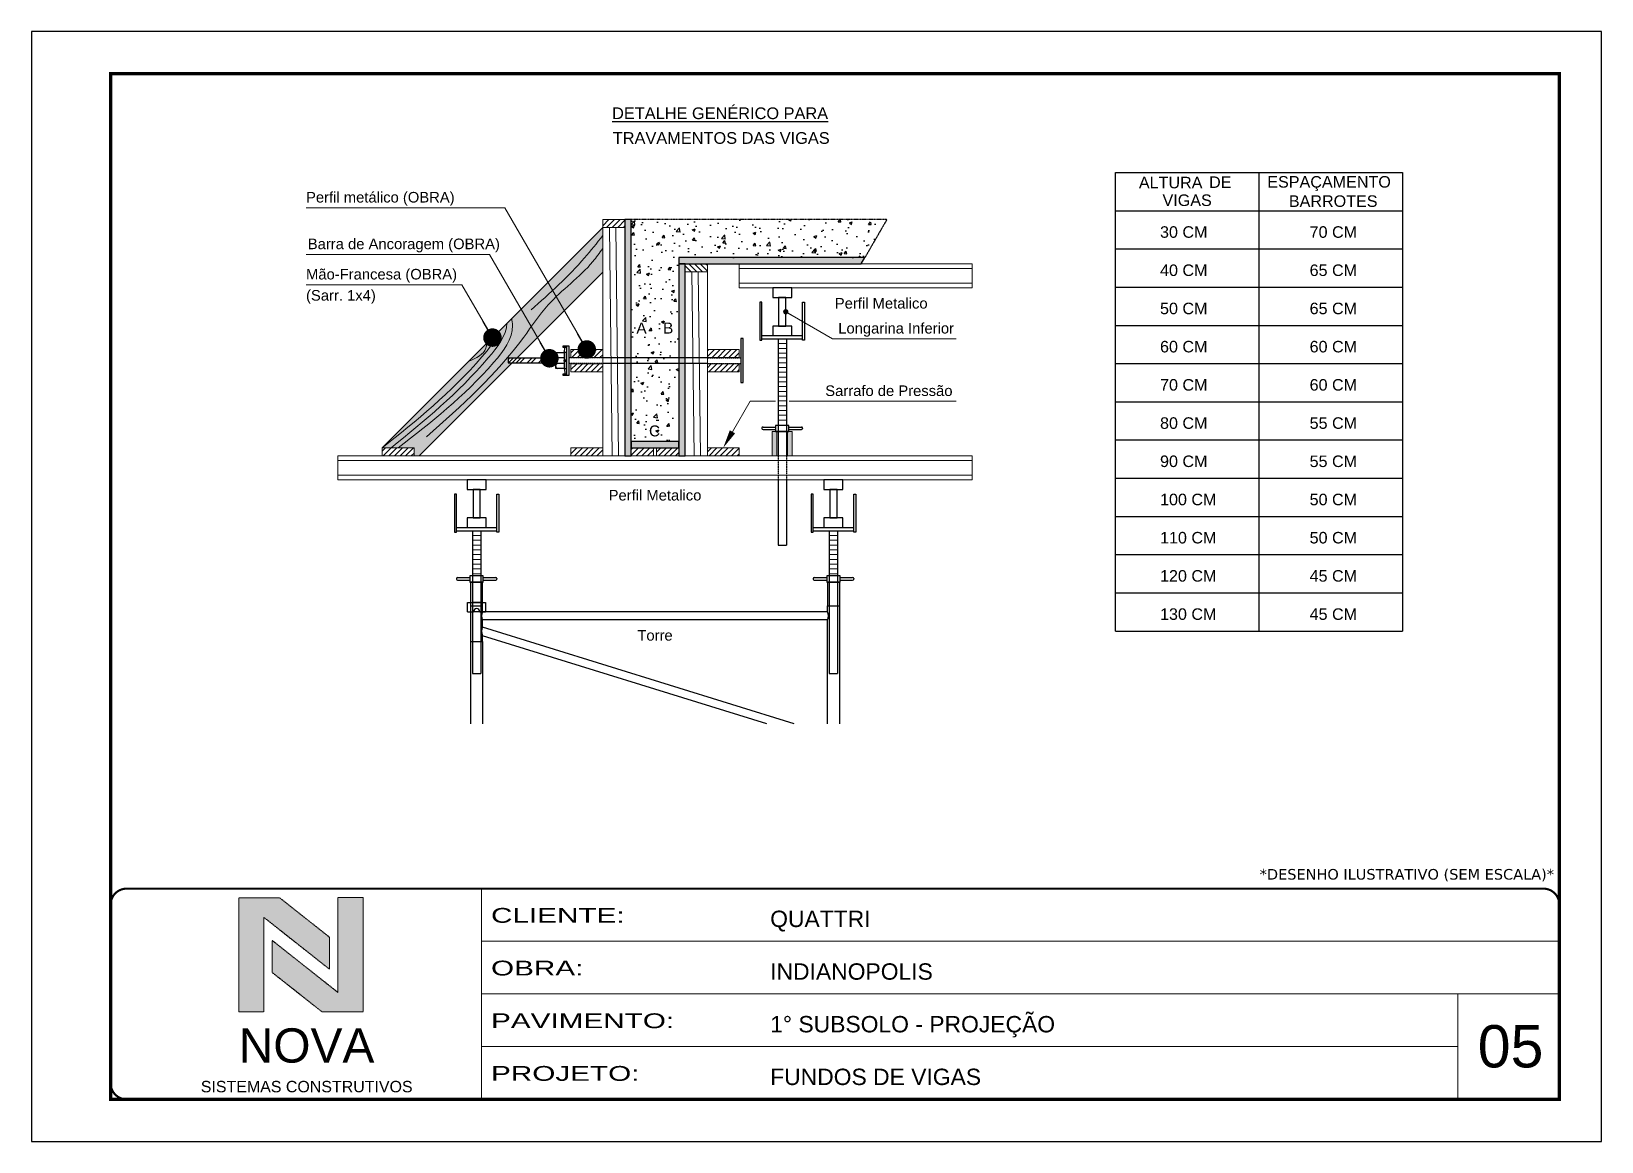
# Model space of a CAD drawing. Header units: millimetres. Extents: x 2012 to 8337, y 304 to 4842.
# Drawn here: x 2012 to 3497, y 1453 to 2503 of the extents above; entities that cross this region are included whole.
import ezdxf
from ezdxf.enums import TextEntityAlignment as Align

# ---------------------------------------------------------------- set-up
doc = ezdxf.new("R2010")
doc.units = ezdxf.units.MM
for name, pattern in [('CONTINUO', [0]), ('DASHED', [0.75, 0.5, -0.25]), ('HIDDEN', [0.375, 0.25, -0.125])]:
    doc.linetypes.add(name, pattern=pattern)
for name, color, linetype in [('BARRA DE ANCORAGEM', 251, 'Continuous'), ('COTA', 241, 'Continuous'), ('GARFOS', 7, 'Continuous')]:
    doc.layers.add(name, color=color, linetype=linetype)
for name, color, linetype, lineweight in [('CARIMBO', 255, 'Continuous', 9), ('CARIMBO-LEGENDA', 75, 'Continuous', 15), ('CONCRETO', 251, 'Continuous', 25), ('Demarcação 1', 251, 'Continuous', 9), ('Escoras', 2, 'Continuous', 25), ('Folhas', 255, 'Continuous', 9), ('Forcador', 251, 'Continuous', 25), ('Hachura', 251, 'Continuous', 9), ('Madeira', 126, 'Continuous', 18), ('Perfil Metálico', 224, 'Continuous', 18), ('SARRAFO DE PRESSAO', 251, 'DASHED', 9)]:
    doc.layers.add(name, color=color, linetype=linetype, lineweight=lineweight)
doc.layers.add('Demarcação 2', color=7, linetype='Continuous', lineweight=9, true_color=0xe0e0e0)
doc.layers.add('Laje_Perimetro', color=7, linetype='Continuous', plot=False)
doc.styles.add('arial', font='arial.ttf')
doc.styles.get("Standard").update_dxf_attribs({"font": 'arial.ttf'})
doc.styles.add('stylellllll', font='verdana.ttf', dxfattribs={"height": 2})
doc.styles.add('Tecnologia', font='')
doc.styles.get('Tecnologia').set_extended_font_data('Forgotten Futurist')
doc.dimstyles.new('3x', dxfattribs={"dimtxt": 10, "dimasz": 5, "dimexe": 7, "dimexo": 5, "dimgap": 4, "dimtad": 1, "dimdec": 4, "dimlfac": 0.3333333333333333, "dimdsep": 46, "dimtxsty": 'Standard', "dimblk": 'DOT', "dimcen": 0.09, "dimclrd": 1, "dimclre": 1, "dimclrt": 2, "dimadec": 0, "dimazin": 2, "dimtfac": 1, "dimtdec": 4, "dimtmove": 0, "dimatfit": 3, "dimldrblk": 'DOT', "dimfxl": 1, "dimtolj": 1, "dimtzin": 0, "dimlwd": 9, "dimlwe": 9, "dimarcsym": 0})
pattern_1 = [(45, (-2728.961496708202, 8042.345116064678), (-2.651650429449553, 2.651650429449553), [])]

# ---------------------------------------------------------------- blocks, each defined once
blk = doc.blocks.new('A$C64660E27')
at = {"layer": 'COTA', "true_color": 0x1a1a1a}
h = blk.add_hatch(color=250, dxfattribs=at)
h.dxf.hatch_style = 1
h.paths.add_polyline_path([(185.3564396852307, -11.62516269201842), (142.3903146435714, -11.62516269201842), (142.3903146435714, -131.6251626920184), (168.790314643571, -131.6251626920184), (168.790314643571, -32.1820159687685), (237.7295587886156, -86.68460309844443), (237.7295587886156, -53.03075862775916)])
at = {"layer": 'COTA'}
h = blk.add_hatch(color=20, dxfattribs=at)
h.dxf.hatch_style = 1
h.paths.add_polyline_path([(273.0095987760888, -11.43335453401073), (246.6095987760882, -11.43335453401073), (246.6095987760882, -111.0683094152686), (177.6703546310446, -56.56572228559264), (177.6703546310446, -90.21956675627769), (230.0434737344285, -131.6251626920186), (273.0095987760888, -131.6251626920185)])
for p, q in [((142.3903146435714, -131.6251626920181), (142.3903146435714, -11.62516269201808)), ((142.3903146435714, -11.62516269201808), (185.3564396852307, -11.62516269201808)), ((185.3564396852307, -11.62516269201808), (237.7295587886156, -53.03075862775881)), ((273.0095987760888, -11.4333545340105), (246.6095987760882, -11.4333545340105)), ((246.6095987760882, -111.0683094152683), (246.6095987760882, -11.4333545340105)), ((273.0095987760888, -11.4333545340105), (273.0095987760888, -131.6251626920183)), ((168.790314643571, -32.18201596876827), (237.7295587886156, -86.68460309844409)), ((168.790314643571, -131.6251626920181), (168.790314643571, -32.18201596876827)), ((246.6095987760882, -111.0683094152683), (177.6703546310446, -56.56572228559241)), ((177.6703546310446, -90.21956675627746), (177.6703546310446, -56.56572228559241)), ((237.7295587886156, -86.68460309844409), (237.7295587886156, -53.03075862775881)), ((230.0434737344285, -131.6251626920183), (177.6703546310446, -90.21956675627746)), ((142.3903146435714, -131.6251626920181), (168.790314643571, -131.6251626920181)), ((273.0095987760888, -131.6251626920183), (230.0434737344285, -131.6251626920184))]:
    blk.add_line(p, q)
at = {"layer": 'CARIMBO-LEGENDA', "color": 7, "linetype": 'Continuous', "ltscale": 100, "style": 'arial'}
blk.add_text('NOVA', height=36, dxfattribs=at).set_placement((142.3903146435714, -184.8108738693198))
at = {"layer": 'CARIMBO-LEGENDA', "color": 7, "linetype": 'Continuous', "style": 'arial'}
blk.add_text('SISTEMAS CONSTRUTIVOS', height=12, dxfattribs=at).set_placement((102.5111235428867, -216.0299704607716))
blk = doc.blocks.new('9999999999')
at = {"color": 30, "linetype": 'CONTINUO'}
for p, q in [((98564.56196592061, 34230.20511460536), (98564.56196592061, 34429.44862801625)), ((98564.56196592061, 34379.63774966353), (99583.97835781069, 34379.63774966353)), ((98564.56196592061, 34329.8268713108), (99487.97835781069, 34329.8268713108)), ((99583.97835781069, 34329.8268713108), (99487.97835781069, 34329.8268713108)), ((99487.97835781069, 34329.8268713108), (99487.97835781069, 34230.20511460536)), ((98564.56196592063, 34280.01599295808), (99487.97835781069, 34280.01599295808))]:
    blk.add_line(p, q, dxfattribs=at)
at = {"color": 30, "linetype": 'CONTINUO', "const_width": 2}
blk.add_lwpolyline([(99583.97835781069, 34230.20511460536), (99583.97835781069, 34414.44862801625, 0.4142135623730951), (99568.97835781069, 34429.44862801625), (98228.97835781069, 34429.44862801625, 0.4142135623730951), (98213.97835781069, 34414.44862801625), (98213.97835781069, 34245.20511460536, 0.4142135623730951), (98228.97835781069, 34230.20511460536), (99583.97835781069, 34230.20511460536)], format="xyb", dxfattribs=at)
at = {"layer": 'Folhas'}
blk.add_lwpolyline([(98138.97835781069, 34190.20511460536), (99623.97835781069, 34190.20511460536), (99623.97835781069, 35240.20511460536), (98138.97835781069, 35240.20511460536)], close=True, dxfattribs=at)
at = {"layer": 'Folhas', "color": 30, "const_width": 3}
blk.add_lwpolyline([(98213.97835781069, 34230.20511460536), (99583.97835781069, 34230.20511460536), (99583.97835781069, 35200.20511460536), (98213.97835781069, 35200.20511460536)], close=True, dxfattribs=at)
at = {"xscale": 0.9, "yscale": 0.9, "zscale": 0.9}
blk.add_blockref('A$C64660E27', (98206.92101498412, 34431.26141015159), dxfattribs=at)
at = {"color": 7, "linetype": 'Continuous', "ltscale": 5, "style": 'arial'}
for s, p in [('QUATTRI', (98837.6812528586, 34393.12953067552)), ('INDIANOPOLIS', (98837.6812528586, 34343.3186523228)), ('1° SUBSOLO - PROJEÇÃO', (98837.6812528586, 34293.50777397008)), ('FUNDOS DE VIGAS', (98837.6812528586, 34243.69689561735))]:
    blk.add_text(s, height=15.48288, dxfattribs=at).set_placement(p)
at = {"layer": 'Folhas', "color": 7, "style": 'Tecnologia', "width": 1.5}
for s, p in [('CLIENTE:', (98573.65419061291, 34397.16605924374)), ('OBRA:', (98573.65419061291, 34347.31415840245)), ('PAVIMENTO:', (98573.65419061291, 34297.50328004972)), ('PROJETO:', (98573.65419061291, 34247.692401697))]:
    blk.add_text(s, height=14, dxfattribs=at).set_placement(p)
blk = doc.blocks.new('HT20CT')
at = {"layer": 'Forcador'}
for points in [[(-4, 16), (-4, 20), (4, 20), (4, 16)], [(-1.5, 4), (-1.5, 16), (1.5, 16), (1.5, 4)], [(-4, 0), (-4, 4), (4, 4), (4, 0)]]:
    blk.add_lwpolyline(points, close=True, dxfattribs=at)
blk = doc.blocks.new('_Dot')
at = {"color": 0, "linetype": 'ByBlock', "lineweight": -2}
blk.add_line((-0.5, 0), (-1, 0), dxfattribs=at)
at = {"color": 0, "linetype": 'ByBlock', "const_width": 0.5}
blk.add_lwpolyline([(-0.25, 0, 1), (0.25, 0, 1)], format="xyb", close=True, dxfattribs=at)

msp = doc.modelspace()

# ---------------------------------------------------------------- hatches: boundary and pattern name
at = {"layer": 'CONCRETO', "linetype": 'DASHED', "ltscale": 0.3}
h = msp.add_hatch(dxfattribs=at)
h.set_pattern_fill('AR-CONC', color=256, scale=4, style=0)
h.set_pattern_definition([(49.99999999999999, (-46087.95578870665, -5627.996299428452), (28.69040730403014, -2.510085399303804), [3, -33]), (355, (-46087.95578870665, -5627.996299428452), (-5.55005334452, 30.08768534800047), [2.4, -26.4]), (100.4514, (-46085.56492150667, -5628.205473028453), (23.14037526856086, 27.57758168243814), [2.549607599999975, -28.04568447999979]), (46.18420000000002, (-46087.95578870665, -5619.996299428452), (42.68964194502578, -6.620760573160723), [4.499999999999968, -49.49999999999974]), (96.63559999999998, (-46084.39831890665, -5620.548031708453), (37.38650822194813, 38.96471483601767), [3.824411519999984, -42.06851999999974]), (351.1842, (-46087.95578870665, -5619.996299428452), (37.38647780534509, 38.96474403701298), [3.6, -39.6]), (21, (-46083.95578870665, -5621.996299428452), (23.87628208473847, -16.10475562661355), [3, -33]), (326.0000000000001, (-46083.95578870665, -5621.996299428452), (9.732613276863269, 29.00600180187412), [2.4, -26.4]), (71.4514, (-46081.96609938667, -5623.338363668454), (33.6089051432596, 12.9012198683981), [2.5496076, -28.04568448]), (37.50000000000001, (-46087.95578870665, -5627.996299428452), (0.4863942126916267, 13.31575415325246), [0, -26.08, 0, -26.8, 0, -26.5]), (7.499999999999999, (-46087.95578870665, -5627.996299428452), (10.52278149768594, 15.77646847529441), [0, -15.28, 0, -25.48, 0, -10.1]), (327.5, (-46096.87578870663, -5627.996299428452), (21.35289744689636, -0.902194869375192), [0, -10, 0, -31.2, 0, -41.4]), (317.5, (-46100.87578870663, -5627.996299428452), (23.32744677369545, 4.004199293292706), [0, -13, 0, -20.72, 0, -29.4])])
h.paths.add_polyline_path([(2579.060104509743, 2324.930493408106), (2579.060104509743, 2114.930493408121), (2624.060104509743, 2114.930493408121), (2624.060104509772, 2288.930493408114), (2800.054158744621, 2288.930493408099), (2820.838768435424, 2324.930493408106)])
h.paths.add_polyline_path([(2606.637719790175, 2214.404493408894), (2621.482489229311, 2214.404493408894), (2621.482489229311, 2229.956493407333), (2606.637719790175, 2229.956493407333)], flags=24)
h.paths.add_polyline_path([(2581.326538344074, 2214.404493408894), (2596.213741616826, 2214.404493408894), (2596.213741616826, 2229.956493407333), (2581.326538344074, 2229.956493407333)], flags=24)
h.paths.add_polyline_path([(2593.189758258566, 2116.889281949172), (2609.010505869534, 2116.889281949172), (2609.010505869534, 2132.97170486707), (2593.189758258566, 2132.97170486707)], flags=24)
at = {"layer": 'Demarcação 1'}
for points in [[(2579.060104509743, 2324.930493408106), (2573.060104509743, 2324.930493408106), (2573.060104509743, 2101.430493408121), (2579.060104509743, 2101.430493408121)], [(2800.054158744621, 2288.930493408099), (2624.060104509772, 2288.930493408099), (2624.060104509772, 2282.930493408114), (2796.590057129491, 2282.930493408114)], [(2630.060104509743, 2282.930493408114), (2624.060104509743, 2282.930493408114), (2624.060104509743, 2101.430493408121), (2630.060104509743, 2101.430493408121)], [(2624.060104509743, 2114.930493408121), (2579.060104509743, 2114.930493408121), (2579.060104509743, 2108.930493408121), (2624.060104509743, 2108.930493408121)]]:
    msp.add_hatch(color=256, dxfattribs=at).paths.add_polyline_path(points)
at = {"layer": 'Demarcação 2'}
msp.add_hatch(color=256, dxfattribs=at).paths.add_polyline_path([(2552.060104509772, 2275.004086536914), (2552.060104509772, 2317.430493408106), (2343.577018013995, 2108.947406912359), (2373.644672031238, 2108.947406912359), (2373.644672031238, 2101.430493408121), (2378.48651138095, 2101.430493408121), (2466.277260997289, 2189.221243024453), (2462.60381052336, 2189.221243024453), (2462.60381052336, 2193.639743791848), (2470.695761764699, 2193.639743791848)])
at = {"layer": 'Hachura'}
h = msp.add_hatch(dxfattribs=at)
h.set_pattern_fill('ANSI31', color=256, scale=30, style=0)
h.set_pattern_definition(pattern_1)
h.paths.add_polyline_path([(2552.060104509772, 2324.930493408106), (2573.060104509743, 2324.930493408106), (2573.060104509743, 2317.430493408106), (2552.060104509772, 2317.430493408106)])
h = msp.add_hatch(dxfattribs=at)
h.set_pattern_fill('ANSI31', color=256, scale=30, style=0)
h.set_pattern_definition([(135, (10112.94954366151, 6598.040173685271), (2.651650429449553, 2.651650429449553), [])])
h.paths.add_polyline_path([(2630.060104509743, 2282.930493408114), (2651.060104509743, 2282.930493408114), (2651.060104509743, 2275.430493408114), (2630.060104509743, 2275.430493408114)])
h = msp.add_hatch(dxfattribs=at)
h.set_pattern_fill('ANSI31', color=256, scale=30, style=0)
h.set_pattern_definition(pattern_1)
h.paths.add_polyline_path([(2552.060104509772, 2194.437258809854), (2552.060104509772, 2201.954172314092), (2521.992450492529, 2201.954172314092), (2521.992450492529, 2194.437258809854)])
h = msp.add_hatch(dxfattribs=at)
h.set_pattern_fill('ANSI31', color=256, scale=30, style=0)
h.set_pattern_definition(pattern_1)
h.paths.add_polyline_path([(2681.127758526956, 2194.437258809861), (2681.127758526956, 2201.954172314099), (2651.060104509714, 2201.954172314099), (2651.060104509714, 2194.437258809861)])
h = msp.add_hatch(dxfattribs=at)
h.set_pattern_fill('ANSI32', color=256, scale=20, angle=90, style=0)
h.set_pattern_definition([(45.00000000000001, (11119.13148301021, -6782.899018012338), (5.303300858899107, -5.303300858899106), []), (45.00000000000001, (11119.13148301021, -6779.363484112337), (5.303300858899107, -5.303300858899106), [])])
h.paths.add_polyline_path([(2462.60381052336, 2189.221243024453), (2462.60381052336, 2193.639743791855), (2507.603810523418, 2193.639743791855), (2507.603810523418, 2189.221243024453)])
h = msp.add_hatch(dxfattribs=at)
h.set_pattern_fill('ANSI31', color=256, scale=30, style=0)
h.set_pattern_definition(pattern_1)
h.paths.add_polyline_path([(2521.992450492529, 2180.906814502128), (2552.060104509772, 2180.906814502128), (2552.060104509772, 2188.423728006366), (2521.992450492529, 2188.423728006366)])
h = msp.add_hatch(dxfattribs=at)
h.set_pattern_fill('ANSI31', color=256, scale=30, style=0)
h.set_pattern_definition(pattern_1)
h.paths.add_polyline_path([(2651.060104509714, 2180.906814502136), (2681.127758526956, 2180.906814502136), (2681.127758526956, 2188.423728006373), (2651.060104509714, 2188.423728006373)])
h = msp.add_hatch(dxfattribs=at)
h.set_pattern_fill('ANSI31', color=256, scale=30, style=0)
h.set_pattern_definition([(45, (-2907.376929186736, 7949.338350662938), (-2.651650429449553, 2.651650429449553), [])])
h.paths.add_polyline_path([(2373.644672031238, 2101.430493408121), (2373.644672031238, 2108.947406912359), (2343.577018013995, 2108.947406912359), (2343.577018013995, 2101.430493408121)])
h = msp.add_hatch(dxfattribs=at)
h.set_pattern_fill('ANSI31', color=256, scale=30, style=0)
h.set_pattern_definition(pattern_1)
h.paths.add_polyline_path([(2522.060104509772, 2101.430493408121), (2552.060104509772, 2101.430493408121), (2552.060104509772, 2108.930493408121), (2522.060104509772, 2108.930493408121)])
h = msp.add_hatch(dxfattribs=at)
h.set_pattern_fill('ANSI31', color=256, scale=30, style=0)
h.set_pattern_definition(pattern_1)
h.paths.add_polyline_path([(2579.060104509743, 2108.930493408121), (2600.060104509714, 2108.930493408121), (2600.060104509714, 2101.430493408121), (2579.060104509743, 2101.430493408121)])
h = msp.add_hatch(dxfattribs=at)
h.set_pattern_fill('ANSI31', color=256, scale=30, style=0)
h.set_pattern_definition(pattern_1)
h.paths.add_polyline_path([(2624.060104509743, 2101.430493408121), (2624.060104509743, 2108.930493408121), (2603.060104509772, 2108.930493408121), (2603.060104509772, 2101.430493408121)])
h = msp.add_hatch(dxfattribs=at)
h.set_pattern_fill('ANSI31', color=256, scale=30, style=0)
h.set_pattern_definition(pattern_1)
h.paths.add_polyline_path([(2681.060104509714, 2108.930493408121), (2651.060104509714, 2108.930493408121), (2651.060104509714, 2101.430493408121), (2681.060104509714, 2101.430493408121)])
at = {"layer": 'Perfil Metálico'}
for points in [[(2712.420587934626, 2101.430493408121), (2716.920587934626, 2101.430493408121), (2716.920587934626, 2124.230493408124), (2712.420587934626, 2124.230493408124)], [(2726.795587934626, 2101.430493408121), (2731.295587934626, 2101.430493408121), (2731.295587934626, 2124.230493408124), (2726.795587934626, 2124.230493408124)]]:
    msp.add_hatch(color=256, dxfattribs=at).paths.add_polyline_path(points)

# ---------------------------------------------------------------- linework, layer by layer
for points in [[(2579.060104509743, 2324.930493408106), (2573.060104509743, 2324.930493408106), (2573.060104509743, 2101.430493408121), (2579.060104509743, 2101.430493408121)], [(2800.054158744621, 2288.930493408099), (2624.060104509772, 2288.930493408099), (2624.060104509772, 2282.930493408114), (2796.590057129491, 2282.930493408114)], [(2630.060104509743, 2282.930493408114), (2624.060104509743, 2282.930493408114), (2624.060104509743, 2101.430493408121), (2630.060104509743, 2101.430493408121)], [(2624.060104509743, 2114.930493408121), (2579.060104509743, 2114.930493408121), (2579.060104509743, 2108.930493408121), (2624.060104509743, 2108.930493408121)]]:
    msp.add_lwpolyline(points, close=True)
at = {"layer": 'BARRA DE ANCORAGEM'}
for p, q in [((2515.488192811128, 2198.941944712698), (2516.652338453117, 2204.244145633578)), ((2517.817209507004, 2205.127845787056), (2517.817209507004, 2177.733141029215)), ((2515.488192811128, 2183.919042103566), (2516.652338453117, 2178.616841182693)), ((2651.051735192086, 2194.09403794864), (2552.060104509772, 2194.094037948633)), ((2651.051735192086, 2188.766948867595), (2552.060104509772, 2188.766948867595))]:
    msp.add_line(p, q, dxfattribs=at)
at = {"layer": 'BARRA DE ANCORAGEM', "linetype": 'HIDDEN'}
for p, q in [((2552.060104509772, 2194.094037948633), (2520.492450492529, 2194.094037948633)), ((2552.060104509772, 2188.766948867595), (2520.492450492529, 2188.766948867595)), ((2651.051735192086, 2194.09403794864), (2682.627758526956, 2194.09403794864)), ((2651.051735192086, 2188.766948867595), (2682.627758526956, 2188.766948867595))]:
    msp.add_line(p, q, dxfattribs=at)
at = {"layer": 'BARRA DE ANCORAGEM', "flags": 128}
for points in [[(2515.488192811128, 2194.081593868568), (2509.37121083033, 2194.081593868568, -0.7297960342994486), (2509.37121083033, 2198.941944712698, -0.7297960342994486)], [(2515.488192811128, 2188.779392947688), (2509.37121083033, 2188.779392947688, -0.6666666666662623), (2509.37121083033, 2194.081593868568, -0.6666666666662623)]]:
    msp.add_lwpolyline(points, format="xyb", dxfattribs=at)
for points in [[(2515.488192811128, 2183.919042103566), (2507.60381052336, 2183.919042103566), (2507.60381052336, 2198.941944712698), (2515.488192811128, 2198.941944712698)], [(2515.488192811128, 2190.988643331422), (2517.817209506946, 2190.988643331422), (2517.817209506946, 2191.872343484885), (2515.488192811128, 2191.872343484885), (2515.488192811128, 2190.988643331422), (2515.488192811128, 2191.872343484885)]]:
    msp.add_lwpolyline(points, dxfattribs=at)
for points in [[(2517.817209506946, 2205.12784578707), (2514.258268367892, 2205.127845787005), (2514.258268367892, 2204.244145633578), (2517.817209506946, 2204.244145633578)], [(2517.817209506946, 2198.941944712698), (2515.488192811128, 2198.941944712698), (2515.488192811128, 2183.919042103566), (2517.817209506946, 2183.919042103566)], [(2520.492450492529, 2177.733141029194), (2520.492450492529, 2205.12784578707), (2517.817209506946, 2205.12784578707), (2517.817209506946, 2177.733141029194)], [(2685.027577975663, 2170.628023219235), (2685.027577975663, 2212.232963597015), (2682.627758526956, 2212.232963597), (2682.627758526956, 2170.628023219235)], [(2507.603810523418, 2193.639743791855), (2462.60381052336, 2193.639743791848), (2462.60381052336, 2189.221243024453), (2507.603810523418, 2189.221243024453)], [(2517.817209506946, 2178.616841182686), (2514.258268367892, 2178.616841182686), (2514.258268367892, 2177.733141029194), (2517.817209506946, 2177.733141029194)]]:
    msp.add_lwpolyline(points, close=True, dxfattribs=at)
at = {"layer": 'BARRA DE ANCORAGEM'}
msp.add_arc((2510.149413551975, 2186.349217525645), 2.551735107341757, 107.7563605991629, 252.2436393992375, dxfattribs=at)
at = {"layer": 'CONCRETO', "linetype": 'DASHED', "ltscale": 0.3}
for p, q in [((2820.838768435453, 2324.930493408106), (2579.060104509743, 2324.930493408106)), ((2820.838768435453, 2324.930493408114), (2800.054158744621, 2288.930493408099))]:
    msp.add_line(p, q, dxfattribs=at)
at = {"layer": 'Escoras'}
for p, q in [((2727.483087934626, 2124.230493408124), (2716.233087934626, 2124.230493408124)), ((2427.185104510354, 1981.880493408278), (2427.185104510354, 1847.786306493106)), ((2438.435104509743, 1981.880493408278), (2427.185104509743, 1981.880493408278)), ((2438.435104509743, 1959.380493408278), (2438.435104509743, 1981.880493408278)), ((2775.935104509743, 1981.880493408111), (2764.685104509743, 1981.880493408111)), ((2764.685104509743, 1981.880493408111), (2764.685104509743, 1959.380493408111)), ((2775.935104510354, 1981.880493408111), (2775.935104510354, 1847.786306493106)), ((2424.372604509743, 1962.755493408285), (2441.247604509743, 1962.755493408285)), ((2424.372604509743, 1953.980493408291), (2424.372604509743, 1962.755493408285)), ((2436.747604509743, 1962.733038639299), (2428.872604509743, 1962.733038639299)), ((2441.247604509743, 1962.755493408285), (2441.247604509743, 1953.980493408277)), ((2424.372604509743, 1953.980493408291), (2429.885104509725, 1953.980493408291)), ((2427.185104509743, 1959.380493408111), (2438.435104509743, 1959.380493408111)), ((2436.747604509743, 1953.700038639288), (2428.872604509743, 1953.700038639288)), ((2435.735104509731, 1953.980493408291), (2441.247604509743, 1953.980493408291)), ((2438.435104509743, 1953.755493408111), (2438.435104509743, 1959.380493408111)), ((2764.685104509743, 1953.755493408111), (2438.435104509743, 1953.755493408111)), ((2764.685104511052, 1946.105493408102), (2438.435104509743, 1946.105493408102)), ((2438.435104508841, 1939.750286703433), (2438.435104509743, 1946.105493408102)), ((2764.685104509743, 1959.380493408111), (2775.935104509743, 1959.380493408111)), ((2764.685104509743, 1953.755493408111), (2764.685104509743, 1959.380493408111)), ((2764.685104509743, 1847.786306493106), (2764.685104509743, 1946.105493407964)), ((2733.201158419237, 1847.786306493113), (2438.435104509743, 1939.26542667602)), ((2707.391373454142, 1847.786306493113), (2438.435104509743, 1931.255493410636)), ((2438.435104509743, 1925.630493408111), (2438.435104509743, 1931.255493410636)), ((2427.185104509743, 1925.630493408111), (2438.435104509743, 1925.630493408111)), ((2438.435104509743, 1925.630493408111), (2438.435104509743, 1847.786306493106))]:
    msp.add_line(p, q, dxfattribs=at)
for centre, radius, start, end in [((2432.810104509743, 1953.980493408291), 2.925, 0, 180), ((2446.004713255315, 1949.930493409234), 8.481132092454251, 153.1920676127903, 206.8079323886051), ((2757.11549576417, 1949.930493409234), 8.481132092454251, 333.1920676113949, 26.80793238720974), ((2447.846671817722, 1935.502890058631), 10.32559816562314, 155.7105643702896, 204.2894356477712)]:
    msp.add_arc(centre, radius, start, end, dxfattribs=at)
at = {"layer": 'Forcador', "linetype": 'Continuous'}
for p, q in [((2702.733087934626, 2215.130515175346), (2740.983087934626, 2215.130515175346)), ((2702.733087934626, 2211.980515175352), (2740.983087934626, 2211.980515175352)), ((2717.920587934626, 2211.980515175352), (2717.920587934626, 2101.430493408121)), ((2725.795587934626, 2211.980515175352), (2725.795587934626, 2101.430493408121)), ((2702.733087934626, 2127.605493408131), (2702.733087934626, 2127.155493408127)), ((2703.745587934638, 2128.617993408128), (2715.558087934638, 2128.617993408128)), ((2703.745587934638, 2126.142993408137), (2715.558087934638, 2126.142993408122)), ((2728.158087934644, 2128.617993408128), (2739.970587934644, 2128.617993408128)), ((2728.158087934644, 2126.142993408122), (2739.970587934644, 2126.142993408122)), ((2740.983087934626, 2127.605493408131), (2740.983087934626, 2127.155493408127)), ((2717.920587934626, 2078.630493408118), (2717.920587934626, 2016.980515175352)), ((2725.795587934626, 2078.630493408118), (2725.795587934626, 2016.980515175352)), ((2413.685104509743, 2033.63051517552), (2451.935104509743, 2033.63051517552)), ((2413.685104509743, 2030.480515175512), (2451.935104509743, 2030.480515175512)), ((2428.872604509743, 2030.480515175512), (2428.872604509743, 1895.480515175512)), ((2436.747604509743, 2030.480515175512), (2436.747604509743, 1895.480515175512)), ((2751.185104509743, 2033.63051517536), (2789.435104509743, 2033.63051517536)), ((2751.185104509743, 2030.480515175359), (2789.435104509743, 2030.480515175359)), ((2766.372604509743, 2030.480515175359), (2766.372604509743, 1895.480515175359)), ((2774.247604509743, 2030.480515175359), (2774.247604509743, 1895.480515175359)), ((2717.920587934626, 2016.980515175352), (2725.795587934626, 2016.980515175352)), ((2413.685104509743, 1985.255493408285), (2413.685104509743, 1984.805493408281)), ((2414.697604509725, 1986.26799340829), (2426.510104509725, 1986.26799340829)), ((2414.697604509725, 1983.792993408291), (2426.510104509725, 1983.792993408277)), ((2439.11010450976, 1986.26799340829), (2450.92260450976, 1986.26799340829)), ((2439.11010450976, 1983.792993408277), (2450.92260450976, 1983.792993408277)), ((2451.935104509743, 1985.255493408285), (2451.935104509743, 1984.805493408281)), ((2751.185104509743, 1985.255493408125), (2751.185104509743, 1984.805493408121)), ((2752.197604509725, 1986.267993408115), (2764.010104509725, 1986.267993408115)), ((2752.197604509725, 1983.792993408124), (2764.010104509725, 1983.792993408117)), ((2776.61010450976, 1986.267993408115), (2788.42260450976, 1986.267993408115)), ((2776.61010450976, 1983.792993408117), (2788.42260450976, 1983.792993408117)), ((2789.435104509743, 1985.255493408125), (2789.435104509743, 1984.805493408121)), ((2428.872604509743, 1895.480515175512), (2436.747604509743, 1895.480515175512)), ((2766.372604509743, 1895.480515175359), (2774.247604509743, 1895.480515175359))]:
    msp.add_line(p, q, dxfattribs=at)
at = {"layer": 'Forcador', "linetype": 'HIDDEN'}
for p, q in [((2717.920587934626, 2101.430493408121), (2717.920587934626, 2078.630493408118)), ((2725.795587934626, 2101.430493408121), (2725.795587934626, 2078.630493408118))]:
    msp.add_line(p, q, dxfattribs=at)
at = {"layer": 'Forcador', "linetype": 'Continuous'}
for points in [[(2700.82058793465, 2246.630515175346), (2700.82058793465, 2210.630515175346), (2702.733087934626, 2210.630515175346), (2702.733087934626, 2246.630515175346)], [(2742.895587934632, 2246.630515175346), (2742.895587934632, 2210.630515175346), (2740.983087934626, 2210.630515175346), (2740.983087934626, 2246.630515175346)], [(2715.558087934638, 2130.080493408137), (2715.558087934638, 2124.230493408131), (2728.158087934644, 2124.230493408131), (2728.158087934644, 2130.080493408137)], [(2411.772604509737, 2065.13051517552), (2411.772604509737, 2029.13051517552), (2413.685104509743, 2029.13051517552), (2413.685104509743, 2065.13051517552)], [(2453.847604509749, 2065.13051517552), (2453.847604509749, 2029.13051517552), (2451.935104509743, 2029.13051517552), (2451.935104509743, 2065.13051517552)], [(2749.272604509737, 2065.13051517536), (2749.272604509737, 2029.13051517536), (2751.185104509743, 2029.13051517536), (2751.185104509743, 2065.13051517536)], [(2791.347604509749, 2065.13051517536), (2791.347604509749, 2029.13051517536), (2789.435104509743, 2029.13051517536), (2789.435104509743, 2065.13051517536)], [(2426.510104509725, 1987.730493408291), (2426.510104509725, 1981.880493408285), (2439.11010450976, 1981.880493408285), (2439.11010450976, 1987.730493408291)], [(2764.010104509725, 1987.730493408124), (2764.010104509725, 1981.880493408125), (2776.61010450976, 1981.880493408125), (2776.61010450976, 1987.730493408124)]]:
    msp.add_lwpolyline(points, close=True, dxfattribs=at)
for centre, start, end in [((2703.745587934638, 2127.605493408131), 90, 180), ((2703.745587934638, 2127.155493408127), 180, 270), ((2739.970587934644, 2127.605493408131), 0, 90), ((2739.970587934644, 2127.155493408127), 270, 0), ((2414.697604509725, 1985.255493408285), 90, 180), ((2414.697604509725, 1984.805493408281), 180, 270), ((2450.92260450976, 1985.255493408285), 0, 90), ((2450.92260450976, 1984.805493408281), 270, 0), ((2752.197604509725, 1985.255493408125), 90, 180), ((2752.197604509725, 1984.805493408121), 180, 270), ((2788.42260450976, 1985.255493408125), 0, 90), ((2788.42260450976, 1984.805493408121), 270, 0)]:
    msp.add_arc(centre, 1.0125, start, end, dxfattribs=at)
at = {"layer": 'GARFOS', "color": 2, "ltscale": 1.5}
for p, q in [((3036.981496956796, 1935.684630488706), (3036.981496956796, 2369.317420732687)), ((3036.981496956796, 2369.317420732687), (3308.522736864004, 2369.317420732687)), ((3172.752116910371, 2369.317420732687), (3172.752116910371, 1935.684630488706)), ((3308.522736864004, 2369.317420732687), (3308.522736864004, 1935.684630488706)), ((3036.981496956796, 2333.181354879014), (3308.522736864004, 2333.181354879014)), ((3036.981496956796, 2333.181354879014), (3308.522736864004, 2333.181354879014)), ((3036.981496956796, 2297.045289025371), (3308.522736864004, 2297.045289025371)), ((3036.981496956796, 2260.909223171691), (3308.522736864004, 2260.909223171691)), ((3036.981496956796, 2224.773157318034), (3308.522736864004, 2224.773157318034)), ((3036.981496956796, 2188.637091464361), (3308.522736864004, 2188.637091464361)), ((3036.981496956796, 2152.501025610711), (3308.522736864004, 2152.501025610711)), ((3036.981496956796, 2116.364959757046), (3308.522736864004, 2116.364959757046)), ((3036.981496956796, 2080.228893903373), (3308.522736864004, 2080.228893903373)), ((3036.981496956796, 2044.092828049701), (3308.522736864004, 2044.092828049701)), ((3036.981496956796, 2007.956762196029), (3308.522736864004, 2007.956762196029)), ((3036.981496956796, 1971.820696342356), (3308.522736864004, 1971.820696342356)), ((3036.981496956796, 1935.684630488706), (3308.522736864004, 1935.684630488706))]:
    msp.add_line(p, q, dxfattribs=at)
at = {"layer": 'Hachura'}
for p, q in [((2561.085136646419, 2101.430493408121), (2558.383560217117, 2317.430493408106)), ((2567.085136646419, 2101.430493408121), (2564.383560217117, 2317.430493408106)), ((2638.559830118509, 2101.430493408121), (2636.383560217117, 2275.430493408114)), ((2644.559830118509, 2101.430493408121), (2642.383560217117, 2275.430493408114)), ((2725.795587934626, 2207.464038639124), (2717.920587934626, 2207.464038639124)), ((2725.795587934626, 2202.947538639126), (2717.920587934626, 2202.947538639126)), ((2725.795587934626, 2198.431038639128), (2717.920587934626, 2198.431038639128)), ((2725.795587934626, 2193.91453863913), (2717.920587934626, 2193.91453863913)), ((2725.795587934626, 2189.398038639132), (2717.920587934626, 2189.398038639132)), ((2725.795587934626, 2184.881538639134), (2717.920587934626, 2184.881538639134)), ((2725.795587934626, 2180.365038639136), (2717.920587934626, 2180.365038639136)), ((2725.795587934626, 2175.848538639138), (2717.920587934626, 2175.848538639138)), ((2725.795587934626, 2171.332038639141), (2717.920587934626, 2171.332038639141)), ((2725.795587934626, 2166.815538639143), (2717.920587934626, 2166.815538639143)), ((2725.795587934626, 2162.299038639145), (2717.920587934626, 2162.299038639145)), ((2725.795587934626, 2157.782538639147), (2717.920587934626, 2157.782538639147)), ((2725.795587934626, 2153.266038639149), (2717.920587934626, 2153.266038639149)), ((2725.795587934626, 2148.749538639151), (2717.920587934626, 2148.749538639151)), ((2725.795587934626, 2144.233038639153), (2717.920587934626, 2144.233038639153)), ((2725.795587934626, 2139.716538639155), (2717.920587934626, 2139.716538639155)), ((2725.795587934626, 2135.200038639157), (2717.920587934626, 2135.200038639157)), ((2436.747604509743, 2025.964038639291), (2428.872604509743, 2025.964038639291)), ((2436.747604509743, 2021.447538639293), (2428.872604509743, 2021.447538639293)), ((2774.247604509743, 2025.964038639138), (2766.372604509743, 2025.964038639138)), ((2774.247604509743, 2021.44753863914), (2766.372604509743, 2021.44753863914)), ((2436.747604509743, 2016.931038639295), (2428.872604509743, 2016.931038639295)), ((2436.747604509743, 2012.414538639297), (2428.872604509743, 2012.414538639297)), ((2436.747604509743, 2007.8980386393), (2428.872604509743, 2007.8980386393)), ((2774.247604509743, 2016.931038639143), (2766.372604509743, 2016.931038639143)), ((2774.247604509743, 2012.414538639145), (2766.372604509743, 2012.414538639145)), ((2774.247604509743, 2007.898038639147), (2766.372604509743, 2007.898038639147)), ((2436.747604509743, 2003.381538639287), (2428.872604509743, 2003.381538639287)), ((2436.747604509743, 1998.865038639289), (2428.872604509743, 1998.865038639289)), ((2436.747604509743, 1994.348538639291), (2428.872604509743, 1994.348538639291)), ((2774.247604509743, 2003.381538639134), (2766.372604509743, 2003.381538639134)), ((2774.247604509743, 1998.865038639136), (2766.372604509743, 1998.865038639136)), ((2774.247604509743, 1994.348538639138), (2766.372604509743, 1994.348538639138)), ((2436.747604509743, 1989.832038639293), (2428.872604509743, 1989.832038639293)), ((2774.247604509743, 1989.832038639141), (2766.372604509743, 1989.832038639141))]:
    msp.add_line(p, q, dxfattribs=at)
at = {"layer": 'Hachura', "color": 1}
for p, q in [((2674.810104509714, 2124.085937974347), (2691.468181560791, 2152.938573783204)), ((2691.468181560791, 2152.938573783204), (2715.420587934626, 2152.938573783204)), ((2728.295587934626, 2152.938573783204), (2886.405573325654, 2152.938573783204))]:
    msp.add_line(p, q, dxfattribs=at)
at = {"layer": 'Hachura'}
for points in [[(2552.060104509772, 2309.633596574769), (2535.01207127019, 2288.669432301342), (2484.43619379845, 2239.410569450081)], [(2385.541568671659, 2119.43819437811), (2477.43379128883, 2213.566200716543), (2500.385622145215, 2244.047315689835), (2542.756751818713, 2285.093108187857), (2552.060104509772, 2297.547760745771)], [(2358.610845022617, 2108.947406912359), (2449.10742312354, 2189.85531079387), (2466.767100495883, 2224.683624982978), (2466.022045545178, 2231.392434443542)], [(2425.320401723395, 2190.690790621744), (2441.660490762137, 2203.339330584042), (2442.432195147951, 2207.8025840463)]]:
    msp.add_spline(points, degree=3, dxfattribs=at)
for points, knots in [([(2343.577018013995, 2108.947406912359), (2375.80853753032, 2134.680449748614), (2415.029816971262, 2165.993986283442), (2450.726290046892, 2210.570437358421), (2453.7453627824, 2219.115751680742)], [0, 0, 0, 0, 127.7419890025806, 155.4442459493314, 155.4442459493314, 155.4442459493314, 155.4442459493314]), ([(2351.922913463015, 2108.947406912359), (2383.276605967883, 2134.425624844791), (2423.933175705795, 2167.463422354826), (2461.01373882535, 2214.841653819238), (2461.505457798557, 2226.875846696885)], [0, 0, 0, 0, 125.1825811556602, 162.3251978992898, 162.3251978992898, 162.3251978992898, 162.3251978992898])]:
    msp.add_open_spline(points, degree=3, knots=knots, dxfattribs=at)
at = {"layer": 'Hachura', "color": 1}
msp.add_solid([(2677.336011937427, 2122.627604641011), (2666.060104509714, 2108.930493408121), (2672.284197082001, 2125.544271307683)], dxfattribs=at)
at = {"layer": 'Laje_Perimetro'}
msp.add_lwpolyline([(3496.782833749734, 2502.783151705988), (2011.782833749734, 2502.783151705988), (2011.782833749734, 1452.783151705988), (3496.782833749734, 1452.783151705973)], close=True, dxfattribs=at)
at = {"layer": 'Madeira'}
for p, q in [((2552.060104509772, 2317.430493408106), (2343.577018013995, 2108.947406912359)), ((2552.060104509772, 2317.430493408106), (2552.060104509772, 2108.930493408121)), ((2552.060104509772, 2275.004086536914), (2378.48651138095, 2101.430493408121)), ((2651.060104509714, 2108.930493408121), (2651.060104509743, 2275.430493408114))]:
    msp.add_line(p, q, dxfattribs=at)
for points in [[(2552.060104509772, 2317.430493408106), (2573.060104509743, 2317.430493408106), (2573.060104509743, 2324.930493408106), (2552.060104509772, 2324.930493408106)], [(2651.060104509743, 2275.430493408114), (2630.060104509772, 2275.430493408114), (2630.060104509772, 2282.930493408114), (2651.060104509743, 2282.930493408114)], [(2521.992450492529, 2201.954172314092), (2552.060104509772, 2201.954172314092), (2552.060104509772, 2194.437258809854), (2521.992450492529, 2194.437258809854)], [(2651.060104509714, 2201.954172314099), (2681.127758526956, 2201.954172314099), (2681.127758526956, 2194.437258809861), (2651.060104509714, 2194.437258809861)], [(2521.992450492529, 2180.906814502128), (2552.060104509772, 2180.906814502128), (2552.060104509772, 2188.423728006366), (2521.992450492529, 2188.423728006366)], [(2651.060104509714, 2180.906814502136), (2681.127758526956, 2180.906814502136), (2681.127758526956, 2188.423728006373), (2651.060104509714, 2188.423728006373)], [(2343.577018013995, 2108.947406912359), (2373.644672031238, 2108.947406912359), (2373.644672031238, 2101.430493408121), (2343.577018013995, 2101.430493408121)], [(2522.060104509772, 2101.430493408121), (2552.060104509772, 2101.430493408121), (2552.060104509772, 2108.930493408121), (2522.060104509772, 2108.930493408121)], [(2600.060104509714, 2101.430493408121), (2579.060104509743, 2101.430493408121), (2579.060104509743, 2108.930493408121), (2600.060104509714, 2108.930493408121)], [(2603.060104509772, 2101.430493408121), (2624.060104509743, 2101.430493408121), (2624.060104509743, 2108.930493408121), (2603.060104509772, 2108.930493408121)], [(2681.060104509714, 2101.430493408121), (2651.060104509714, 2101.430493408121), (2651.060104509714, 2108.930493408121), (2681.060104509714, 2108.930493408121)]]:
    msp.add_lwpolyline(points, close=True, dxfattribs=at)
at = {"layer": 'Perfil Metálico'}
for p, q in [((2681.060104509743, 2278.430493408114), (2901.560104509743, 2278.430493408121)), ((2681.060104509743, 2264.630493408111), (2901.560104509743, 2264.630493408118)), ((2301.560104509743, 2096.930493408121), (2901.560104509743, 2096.930493408121)), ((2301.560104509743, 2083.130493408118), (2901.560104509743, 2083.130493408118))]:
    msp.add_line(p, q, dxfattribs=at)
for points in [[(2681.060104509743, 2260.130493408111), (2901.560104509743, 2260.130493408118), (2901.560104509743, 2282.930493408121), (2681.060104509743, 2282.930493408114)], [(2716.920587934626, 2101.430493408121), (2712.420587934626, 2101.430493408121), (2712.420587934626, 2124.230493408124), (2716.920587934626, 2124.230493408124)], [(2726.795587934626, 2101.430493408121), (2731.295587934626, 2101.430493408121), (2731.295587934626, 2124.230493408124), (2726.795587934626, 2124.230493408124)], [(2301.560104509743, 2078.630493408118), (2901.560104509743, 2078.630493408118), (2901.560104509743, 2101.430493408121), (2301.560104509743, 2101.430493408121)]]:
    msp.add_lwpolyline(points, close=True, dxfattribs=at)

# ---------------------------------------------------------------- block references
at = {"layer": 'Forcador', "linetype": 'Continuous', "xscale": -2.25, "yscale": 2.25, "zscale": 2.25}
for p in [(2721.858087934626, 2215.130515175346), (2770.310104509743, 2033.63051517536)]:
    msp.add_blockref('HT20CT', p, dxfattribs=at)
at = {"layer": 'Forcador', "xscale": -2.25, "yscale": 2.25, "zscale": 2.25}
msp.add_blockref('HT20CT', (2432.810104509743, 2033.63051517552), dxfattribs=at)
at = {"layer": 'SARRAFO DE PRESSAO', "color": 6, "linetype": 'ByBlock'}
msp.add_blockref('9999999999', (-96127.19552406095, -32737.42196289937), dxfattribs=at)

# ---------------------------------------------------------------- texts
at = {"color": 0, "linetype": 'Continuous', "ltscale": 5, "style": 'arial'}
for s, p in [('%%UDETALHE GENÉRICO PARA', (2663.107165425507, 2419.82998277532)), ('TRAVAMENTOS DAS VIGAS', (2664.177894191947, 2396.437678871034))]:
    msp.add_text(s, height=11.0592, dxfattribs=at).set_placement(p, align=Align.CENTER)
at = {"layer": 'CARIMBO', "style": 'arial'}
for s, height, p in [('Perfil metálico (OBRA)', 10, (2271.523735253591, 2340.942669162314)), ('Barra de Ancoragem (OBRA)', 10, (2273.201937521066, 2296.825961155982)), ('Mão-Francesa (OBRA)', 10, (2271.523735253591, 2268.159205284514)), ('Longarina Inferior', 10, (2774.851143285036, 2217.050924438785)), ('Sarrafo de Pressão', 10, (2762.572917418016, 2157.938573783204)), ('05', 40, (3379.643074457388, 1522.926991326922))]:
    msp.add_text(s, height=height, dxfattribs=at).set_placement(p)
msp.add_text('(Sarr. 1x4)', height=10, dxfattribs=at).set_placement((2271.523735253591, 2258.159205284514), align=Align.TOP_LEFT)
for s, p in [('Perfil Metalico', (2815.499656207874, 2245.634930173683)), ('Perfil Metalico', (2601.560104509743, 2064.134930173683)), ('Torre', (2601.560104510412, 1931.609930173674))]:
    msp.add_text(s, height=10, dxfattribs=at).set_placement(p, align=Align.MIDDLE_CENTER)
at = {"layer": 'CARIMBO', "color": 0, "linetype": 'Continuous', "style": 'arial'}
for s, p in [('A', (2588.770139980435, 2222.180493408114)), ('B', (2614.060104509743, 2222.180493408114)), ('C', (2601.100132064035, 2124.930493408121))]:
    msp.add_text(s, height=10.36799999896216, dxfattribs=at).set_placement(p, align=Align.MIDDLE_CENTER)
at = {"layer": 'CARIMBO', "style": 'stylellllll'}
msp.add_text('*DESENHO ILUSTRATIVO (SEM ESCALA)*', height=10, dxfattribs=at).set_placement((3451.782832231504, 1700.601771506617), align=Align.RIGHT)
at = {"layer": 'GARFOS', "color": 2, "ltscale": 1.5}
for s, p in [('ALTURA   ', (3059.178634378346, 2354.349805091862)), ('DE', (3125.569880161565, 2354.734507938882)), ('ESPAÇAMENTO', (3180.627074672913, 2355.045016092581)), ('VIGAS', (3081.535622181065, 2337.655425558774)), ('BARROTES', (3201.035148421404, 2336.811881209729)), ('30 CM', (3079.17669825851, 2307.581555410716)), ('70 CM', (3220.650689976886, 2307.581555410716)), ('40 CM', (3079.17669825851, 2271.445489557073)), ('65 CM', (3220.650689976886, 2271.445489557073)), ('50 CM', (3079.17669825851, 2235.309423703393)), ('65 CM', (3220.650689976886, 2235.309423703393)), ('60 CM', (3079.17669825851, 2199.173357849735)), ('60 CM', (3220.650689976886, 2199.173357849735)), ('70 CM', (3079.17669825851, 2163.037291996077)), ('60 CM', (3220.650689976886, 2163.037291996077)), ('80 CM', (3079.17669825851, 2126.901226142412)), ('55 CM', (3220.650689976886, 2126.901226142412)), ('90 CM', (3079.17669825851, 2090.765160288747)), ('55 CM', (3220.650689976886, 2090.765160288747)), ('100 CM', (3079.17669825851, 2054.629094435075)), ('50 CM', (3220.650689976886, 2054.629094435075)), ('110 CM', (3079.17669825851, 2018.493028581403)), ('50 CM', (3220.650689976886, 2018.493028581403)), ('120 CM', (3079.17669825851, 1982.356962727752)), ('45 CM', (3220.650689976886, 1982.356962727752)), ('130 CM', (3079.17669825851, 1946.22089687408)), ('45 CM', (3220.650689976886, 1946.22089687408))]:
    msp.add_text(s, height=10.91015625, dxfattribs=at).set_placement(p)

# ---------------------------------------------------------------- leaders
msp.add_leader([(2725.233087934626, 2237.630515175346), (2769.538238727182, 2212.050924438785), (2886.405573325654, 2212.050924438785)], dimstyle='3x', override={"dimgap": 4, "dimtad": 0})
at = {"layer": 'Hachura'}
for points, override in [([(2537.026277501151, 2201.954172314092), (2459.667982777537, 2335.942669162314), (2271.523735253591, 2335.942669162314)], {"dimasz": 17.5, "dimtad": 0}), ([(2501.673532753441, 2193.639743791855), (2444.985693727576, 2291.825961155982), (2271.523735253562, 2291.825961155982)], {"dimasz": 17.5, "dimtad": 0}), ([(2447.818561261884, 2213.188950160233), (2418.968221014409, 2263.159205284521), (2271.523735253591, 2263.159205284521)], {"dimasz": 17.5, "dimgap": 4, "dimtad": 0})]:
    msp.add_leader(points, dimstyle='3x', override=override, dxfattribs=at)

doc.saveas('drawing.dxf')
